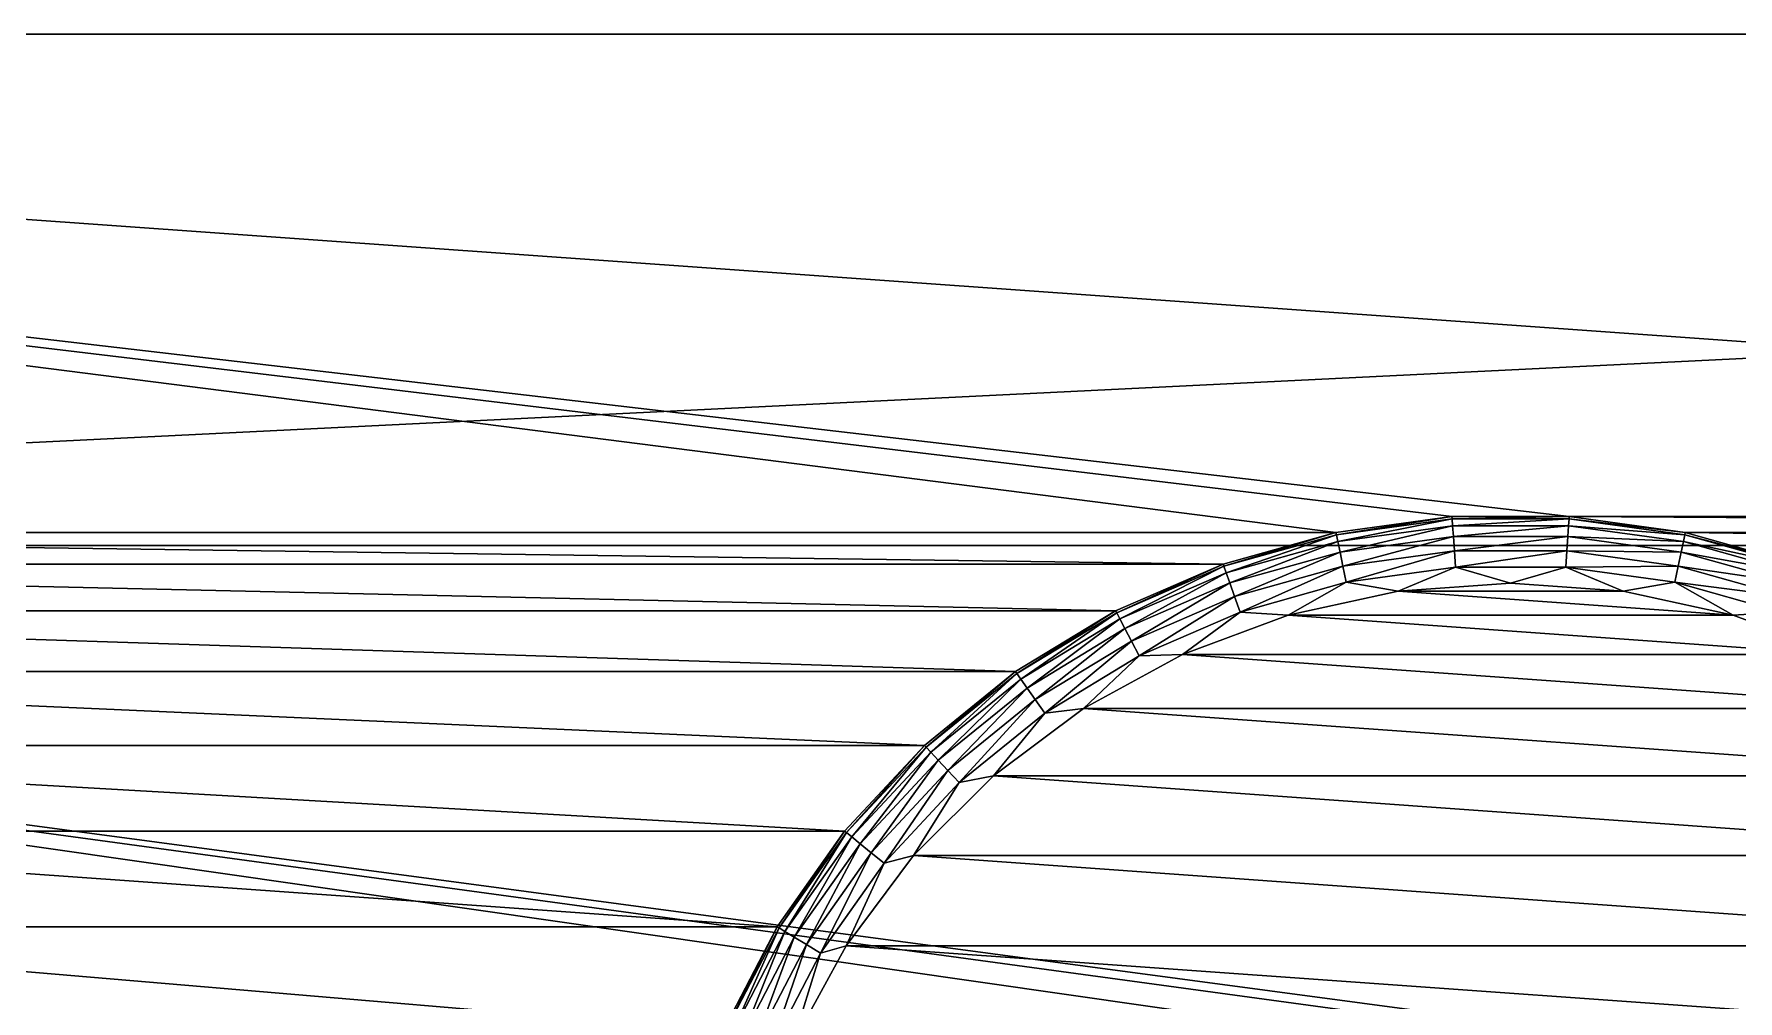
# Model space of a CAD drawing. Extents: x 464 to 15145, y 328 to 7622.
# Drawn here: x 3973 to 6263, y 6322 to 7622 of the extents above; entities that cross this region are included whole.
import ezdxf

# ---------------------------------------------------------------- set-up
doc = ezdxf.new("R2010")
doc.units = 0
doc.layers.get('0').update_dxf_attribs({"linetype": 'CONTINUOUS'})

msp = doc.modelspace()

# ---------------------------------------------------------------- linework, layer by layer
at = {"color": 7}
for points in [[(15145.1, 7622.4), (464.1, 7622.4), (15145.1, 7622.4, -4432), (15145.1, 7622.4)], [(15145.1, 7622.4, -4432), (464.1, 7622.4), (464.1, 7622.4, -4432), (15145.1, 7622.4, -4432)], [(6036.7, 6973.4, -4432), (9572.5, 6973.4, -4432), (464.1, 7622.4, -4432), (6036.7, 6973.4, -4432)], [(464.1, 7622.4, -4432), (9572.5, 6973.4, -4432), (15145.1, 7622.4, -4432), (464.1, 7622.4, -4432)], [(2499.4, 6951.9, -4432), (5723.1, 6951.9, -4432), (464.1, 7622.4, -4432), (2499.4, 6951.9, -4432)], [(464.1, 7622.4, -4432), (5723.1, 6951.9, -4432), (5879.1, 6973.4, -4432), (464.1, 7622.4, -4432)], [(464.1, 7622.4, -4432), (5879.1, 6973.4, -4432), (6036.7, 6973.4, -4432), (464.1, 7622.4, -4432)], [(1152, 6934.5), (464.1, 7622.4), (15145.1, 7622.4), (1152, 6934.5)], [(1152, 6934.5), (15145.1, 7622.4), (14457.2, 6934.5), (1152, 6934.5)], [(5723.1, 6951.9, -5124.5), (5723.7, 6948.9, -5148.4), (5879.1, 6973.4, -5124.5), (5723.1, 6951.9, -5124.5)], [(5723.1, 6951.9, -4432), (5723.1, 6951.9, -5124.5), (5879.1, 6973.4, -4432), (5723.1, 6951.9, -4432)], [(5879.1, 6973.4, -4432), (5723.1, 6951.9, -5124.5), (5879.1, 6973.4, -5124.5), (5879.1, 6973.4, -4432)], [(5879.1, 6973.4, -5124.5), (5723.7, 6948.9, -5148.4), (5879.4, 6970.2, -5148.4), (5879.1, 6973.4, -5124.5)], [(5723.7, 6948.9, -5148.4), (5725.6, 6939.8, -5170.7), (5879.4, 6970.2, -5148.4), (5723.7, 6948.9, -5148.4)], [(5725.6, 6939.8, -5170.7), (5880, 6961, -5170.7), (5879.4, 6970.2, -5148.4), (5725.6, 6939.8, -5170.7)], [(5879.1, 6973.4, -5124.5), (5879.4, 6970.2, -5148.4), (6036.7, 6973.4, -5124.5), (5879.1, 6973.4, -5124.5)], [(5879.1, 6973.4, -4432), (5879.1, 6973.4, -5124.5), (6036.7, 6973.4, -4432), (5879.1, 6973.4, -4432)], [(6036.7, 6973.4, -4432), (5879.1, 6973.4, -5124.5), (6036.7, 6973.4, -5124.5), (6036.7, 6973.4, -4432)], [(6036.7, 6973.4, -5124.5), (5879.4, 6970.2, -5148.4), (6036.5, 6970.2, -5148.4), (6036.7, 6973.4, -5124.5)], [(5879.4, 6970.2, -5148.4), (5880, 6961, -5170.7), (6036.5, 6970.2, -5148.4), (5879.4, 6970.2, -5148.4)], [(5880, 6961, -5170.7), (6035.8, 6961, -5170.7), (6036.5, 6970.2, -5148.4), (5880, 6961, -5170.7)], [(6036.5, 6970.2, -5148.4), (6035.8, 6961, -5170.7), (6192.1, 6948.9, -5148.4), (6036.5, 6970.2, -5148.4)], [(6036.7, 6973.4, -5124.5), (6036.5, 6970.2, -5148.4), (6192.7, 6951.9, -5124.5), (6036.7, 6973.4, -5124.5)], [(6192.7, 6951.9, -5124.5), (6036.5, 6970.2, -5148.4), (6192.1, 6948.9, -5148.4), (6192.7, 6951.9, -5124.5)], [(6036.7, 6973.4, -4432), (6036.7, 6973.4, -5124.5), (6192.7, 6951.9, -4432), (6036.7, 6973.4, -4432)], [(6192.7, 6951.9, -4432), (6036.7, 6973.4, -5124.5), (6192.7, 6951.9, -5124.5), (6192.7, 6951.9, -4432)], [(6192.7, 6951.9, -4432), (9416.4, 6951.9, -4432), (6036.7, 6973.4, -4432), (6192.7, 6951.9, -4432)], [(6036.7, 6973.4, -4432), (9416.4, 6951.9, -4432), (9572.5, 6973.4, -4432), (6036.7, 6973.4, -4432)], [(2651.1, 6909.4, -4432), (5571.4, 6909.4, -4432), (2499.4, 6951.9, -4432), (2651.1, 6909.4, -4432)], [(2499.4, 6951.9, -4432), (5571.4, 6909.4, -4432), (5723.1, 6951.9, -4432), (2499.4, 6951.9, -4432)], [(5571.4, 6909.4, -5124.5), (5572.5, 6906.5, -5148.4), (5723.1, 6951.9, -5124.5), (5571.4, 6909.4, -5124.5)], [(5571.4, 6909.4, -4432), (5571.4, 6909.4, -5124.5), (5723.1, 6951.9, -4432), (5571.4, 6909.4, -4432)], [(5723.1, 6951.9, -4432), (5571.4, 6909.4, -5124.5), (5723.1, 6951.9, -5124.5), (5723.1, 6951.9, -4432)], [(5723.1, 6951.9, -5124.5), (5572.5, 6906.5, -5148.4), (5723.7, 6948.9, -5148.4), (5723.1, 6951.9, -5124.5)], [(5572.5, 6906.5, -5148.4), (5575.5, 6897.8, -5170.7), (5723.7, 6948.9, -5148.4), (5572.5, 6906.5, -5148.4)], [(5575.5, 6897.8, -5170.7), (5725.6, 6939.8, -5170.7), (5723.7, 6948.9, -5148.4), (5575.5, 6897.8, -5170.7)], [(5725.6, 6939.8, -5170.7), (5728.6, 6925.5, -5189.8), (5880, 6961, -5170.7), (5725.6, 6939.8, -5170.7)], [(5728.6, 6925.5, -5189.8), (5881, 6946.4, -5189.8), (5880, 6961, -5170.7), (5728.6, 6925.5, -5189.8)], [(5728.6, 6925.5, -5189.8), (5732.5, 6906.7, -5204.5), (5881, 6946.4, -5189.8), (5728.6, 6925.5, -5189.8)], [(5732.5, 6906.7, -5204.5), (5882.3, 6927.3, -5204.5), (5881, 6946.4, -5189.8), (5732.5, 6906.7, -5204.5)], [(5880, 6961, -5170.7), (5881, 6946.4, -5189.8), (6035.8, 6961, -5170.7), (5880, 6961, -5170.7)], [(5881, 6946.4, -5189.8), (6034.8, 6946.4, -5189.8), (6035.8, 6961, -5170.7), (5881, 6946.4, -5189.8)], [(5881, 6946.4, -5189.8), (5882.3, 6927.3, -5204.5), (6034.8, 6946.4, -5189.8), (5881, 6946.4, -5189.8)], [(5882.3, 6927.3, -5204.5), (6033.5, 6927.3, -5204.5), (6034.8, 6946.4, -5189.8), (5882.3, 6927.3, -5204.5)], [(6034.8, 6946.4, -5189.8), (6033.5, 6927.3, -5204.5), (6187.2, 6925.5, -5189.8), (6034.8, 6946.4, -5189.8)], [(6035.8, 6961, -5170.7), (6034.8, 6946.4, -5189.8), (6190.2, 6939.8, -5170.7), (6035.8, 6961, -5170.7)], [(6034.8, 6946.4, -5189.8), (6187.2, 6925.5, -5189.8), (6190.2, 6939.8, -5170.7), (6034.8, 6946.4, -5189.8)], [(6035.8, 6961, -5170.7), (6190.2, 6939.8, -5170.7), (6192.1, 6948.9, -5148.4), (6035.8, 6961, -5170.7)], [(6192.1, 6948.9, -5148.4), (6190.2, 6939.8, -5170.7), (6343.4, 6906.5, -5148.4), (6192.1, 6948.9, -5148.4)], [(6192.7, 6951.9, -5124.5), (6192.1, 6948.9, -5148.4), (6344.4, 6909.4, -5124.5), (6192.7, 6951.9, -5124.5)], [(6344.4, 6909.4, -5124.5), (6192.1, 6948.9, -5148.4), (6343.4, 6906.5, -5148.4), (6344.4, 6909.4, -5124.5)], [(6192.7, 6951.9, -4432), (6192.7, 6951.9, -5124.5), (6344.4, 6909.4, -4432), (6192.7, 6951.9, -4432)], [(6344.4, 6909.4, -4432), (6192.7, 6951.9, -5124.5), (6344.4, 6909.4, -5124.5), (6344.4, 6909.4, -4432)], [(6344.4, 6909.4, -4432), (9264.7, 6909.4, -4432), (6192.7, 6951.9, -4432), (6344.4, 6909.4, -4432)], [(6192.7, 6951.9, -4432), (9264.7, 6909.4, -4432), (9416.4, 6951.9, -4432), (6192.7, 6951.9, -4432)], [(5813.8, 6265.4, -3744.1), (2408.7, 6265.4, -3744.1), (1152, 6934.5, -3744.1), (5813.8, 6265.4, -3744.1)], [(14457.2, 6934.5, -3744.1), (6006.6, 6285.6, -3744.1), (1152, 6934.5, -3744.1), (14457.2, 6934.5, -3744.1)], [(1152, 6934.5, -3744.1), (6006.6, 6285.6, -3744.1), (5909.2, 6285.6, -3744.1), (1152, 6934.5, -3744.1)], [(1152, 6934.5, -3744.1), (5909.2, 6285.6, -3744.1), (5813.8, 6265.4, -3744.1), (1152, 6934.5, -3744.1)], [(1152, 6934.5), (14457.2, 6934.5), (1152, 6934.5, -3744.1), (1152, 6934.5)], [(1152, 6934.5, -3744.1), (14457.2, 6934.5), (14457.2, 6934.5, -3744.1), (1152, 6934.5, -3744.1)], [(5575.5, 6897.8, -5170.7), (5580.5, 6884, -5189.8), (5725.6, 6939.8, -5170.7), (5575.5, 6897.8, -5170.7)], [(5580.5, 6884, -5189.8), (5728.6, 6925.5, -5189.8), (5725.6, 6939.8, -5170.7), (5580.5, 6884, -5189.8)], [(5580.5, 6884, -5189.8), (5586.9, 6865.9, -5204.5), (5728.6, 6925.5, -5189.8), (5580.5, 6884, -5189.8)], [(5586.9, 6865.9, -5204.5), (5732.5, 6906.7, -5204.5), (5728.6, 6925.5, -5189.8), (5586.9, 6865.9, -5204.5)], [(5732.5, 6906.7, -5204.5), (5737, 6884.9, -5213.7), (5882.3, 6927.3, -5204.5), (5732.5, 6906.7, -5204.5)], [(5737, 6884.9, -5213.7), (5883.8, 6905.1, -5213.7), (5882.3, 6927.3, -5204.5), (5737, 6884.9, -5213.7)], [(5882.3, 6927.3, -5204.5), (5883.8, 6905.1, -5213.7), (6033.5, 6927.3, -5204.5), (5882.3, 6927.3, -5204.5)], [(5883.8, 6905.1, -5213.7), (6032, 6905.1, -5213.7), (6033.5, 6927.3, -5204.5), (5883.8, 6905.1, -5213.7)], [(9602.5, 6285.6, -3744.1), (6006.6, 6285.6, -3744.1), (14457.2, 6934.5, -3744.1), (9602.5, 6285.6, -3744.1)], [(6033.5, 6927.3, -5204.5), (6032, 6905.1, -5213.7), (6183.3, 6906.7, -5204.5), (6033.5, 6927.3, -5204.5)], [(6033.5, 6927.3, -5204.5), (6183.3, 6906.7, -5204.5), (6187.2, 6925.5, -5189.8), (6033.5, 6927.3, -5204.5)], [(6187.2, 6925.5, -5189.8), (6183.3, 6906.7, -5204.5), (6335.4, 6884, -5189.8), (6187.2, 6925.5, -5189.8)], [(6190.2, 6939.8, -5170.7), (6187.2, 6925.5, -5189.8), (6340.3, 6897.8, -5170.7), (6190.2, 6939.8, -5170.7)], [(6187.2, 6925.5, -5189.8), (6335.4, 6884, -5189.8), (6340.3, 6897.8, -5170.7), (6187.2, 6925.5, -5189.8)], [(6190.2, 6939.8, -5170.7), (6340.3, 6897.8, -5170.7), (6343.4, 6906.5, -5148.4), (6190.2, 6939.8, -5170.7)], [(2795.6, 6846.7, -4432), (5426.9, 6846.7, -4432), (2651.1, 6909.4, -4432), (2795.6, 6846.7, -4432)], [(2651.1, 6909.4, -4432), (5426.9, 6846.7, -4432), (5571.4, 6909.4, -4432), (2651.1, 6909.4, -4432)], [(5426.9, 6846.7, -5124.5), (5428.4, 6843.9, -5148.4), (5571.4, 6909.4, -5124.5), (5426.9, 6846.7, -5124.5)], [(5426.9, 6846.7, -4432), (5426.9, 6846.7, -5124.5), (5571.4, 6909.4, -4432), (5426.9, 6846.7, -4432)], [(5571.4, 6909.4, -4432), (5426.9, 6846.7, -5124.5), (5571.4, 6909.4, -5124.5), (5571.4, 6909.4, -4432)], [(5571.4, 6909.4, -5124.5), (5428.4, 6843.9, -5148.4), (5572.5, 6906.5, -5148.4), (5571.4, 6909.4, -5124.5)], [(5428.4, 6843.9, -5148.4), (5432.6, 6835.7, -5170.7), (5572.5, 6906.5, -5148.4), (5428.4, 6843.9, -5148.4)], [(5432.6, 6835.7, -5170.7), (5575.5, 6897.8, -5170.7), (5572.5, 6906.5, -5148.4), (5432.6, 6835.7, -5170.7)], [(5432.6, 6835.7, -5170.7), (5439.4, 6822.7, -5189.8), (5575.5, 6897.8, -5170.7), (5432.6, 6835.7, -5170.7)], [(5439.4, 6822.7, -5189.8), (5580.5, 6884, -5189.8), (5575.5, 6897.8, -5170.7), (5439.4, 6822.7, -5189.8)], [(5586.9, 6865.9, -5204.5), (5594.3, 6844.9, -5213.7), (5732.5, 6906.7, -5204.5), (5586.9, 6865.9, -5204.5)], [(5594.3, 6844.9, -5213.7), (5737, 6884.9, -5213.7), (5732.5, 6906.7, -5204.5), (5594.3, 6844.9, -5213.7)], [(5737, 6884.9, -5213.7), (5806.8, 6872.9, -5216.8), (5883.8, 6905.1, -5213.7), (5737, 6884.9, -5213.7)], [(5806.8, 6872.9, -5216.8), (5957.9, 6883.7, -5216.8), (5883.8, 6905.1, -5213.7), (5806.8, 6872.9, -5216.8)], [(5883.8, 6905.1, -5213.7), (5957.9, 6883.7, -5216.8), (6032, 6905.1, -5213.7), (5883.8, 6905.1, -5213.7)], [(5957.9, 6883.7, -5216.8), (6109, 6872.9, -5216.8), (6032, 6905.1, -5213.7), (5957.9, 6883.7, -5216.8)], [(6032, 6905.1, -5213.7), (6178.8, 6884.9, -5213.7), (6183.3, 6906.7, -5204.5), (6032, 6905.1, -5213.7)], [(6032, 6905.1, -5213.7), (6109, 6872.9, -5216.8), (6178.8, 6884.9, -5213.7), (6032, 6905.1, -5213.7)], [(6183.3, 6906.7, -5204.5), (6178.8, 6884.9, -5213.7), (6329, 6865.9, -5204.5), (6183.3, 6906.7, -5204.5)], [(6183.3, 6906.7, -5204.5), (6329, 6865.9, -5204.5), (6335.4, 6884, -5189.8), (6183.3, 6906.7, -5204.5)], [(5439.4, 6822.7, -5189.8), (5448.2, 6805.7, -5204.5), (5580.5, 6884, -5189.8), (5439.4, 6822.7, -5189.8)], [(5448.2, 6805.7, -5204.5), (5586.9, 6865.9, -5204.5), (5580.5, 6884, -5189.8), (5448.2, 6805.7, -5204.5)], [(5594.3, 6844.9, -5213.7), (5658.8, 6840.7, -5216.8), (5737, 6884.9, -5213.7), (5594.3, 6844.9, -5213.7)], [(5658.8, 6840.7, -5216.8), (5806.8, 6872.9, -5216.8), (5737, 6884.9, -5213.7), (5658.8, 6840.7, -5216.8)], [(5658.8, 6840.7, -5216.8), (6257.1, 6840.7, -5216.8), (5806.8, 6872.9, -5216.8), (5658.8, 6840.7, -5216.8)], [(5806.8, 6872.9, -5216.8), (6109, 6872.9, -5216.8), (5957.9, 6883.7, -5216.8), (5806.8, 6872.9, -5216.8)], [(5806.8, 6872.9, -5216.8), (6257.1, 6840.7, -5216.8), (6109, 6872.9, -5216.8), (5806.8, 6872.9, -5216.8)], [(6109, 6872.9, -5216.8), (6257.1, 6840.7, -5216.8), (6178.8, 6884.9, -5213.7), (6109, 6872.9, -5216.8)], [(6178.8, 6884.9, -5213.7), (6257.1, 6840.7, -5216.8), (6321.5, 6844.9, -5213.7), (6178.8, 6884.9, -5213.7)], [(6178.8, 6884.9, -5213.7), (6321.5, 6844.9, -5213.7), (6329, 6865.9, -5204.5), (6178.8, 6884.9, -5213.7)], [(5448.2, 6805.7, -5204.5), (5458.4, 6785.9, -5213.7), (5586.9, 6865.9, -5204.5), (5448.2, 6805.7, -5204.5)], [(5458.4, 6785.9, -5213.7), (5594.3, 6844.9, -5213.7), (5586.9, 6865.9, -5204.5), (5458.4, 6785.9, -5213.7)], [(2930.2, 6764.8, -4432), (5292.3, 6764.8, -4432), (2795.6, 6846.7, -4432), (2930.2, 6764.8, -4432)], [(2795.6, 6846.7, -4432), (5292.3, 6764.8, -4432), (5426.9, 6846.7, -4432), (2795.6, 6846.7, -4432)], [(5292.3, 6764.8, -5124.5), (5294.1, 6762.3, -5148.4), (5426.9, 6846.7, -5124.5), (5292.3, 6764.8, -5124.5)], [(5292.3, 6764.8, -4432), (5292.3, 6764.8, -5124.5), (5426.9, 6846.7, -4432), (5292.3, 6764.8, -4432)], [(5426.9, 6846.7, -4432), (5292.3, 6764.8, -5124.5), (5426.9, 6846.7, -5124.5), (5426.9, 6846.7, -4432)], [(5426.9, 6846.7, -5124.5), (5294.1, 6762.3, -5148.4), (5428.4, 6843.9, -5148.4), (5426.9, 6846.7, -5124.5)], [(5294.1, 6762.3, -5148.4), (5299.5, 6754.7, -5170.7), (5428.4, 6843.9, -5148.4), (5294.1, 6762.3, -5148.4)], [(5299.5, 6754.7, -5170.7), (5432.6, 6835.7, -5170.7), (5428.4, 6843.9, -5148.4), (5299.5, 6754.7, -5170.7)], [(5299.5, 6754.7, -5170.7), (5307.9, 6742.7, -5189.8), (5432.6, 6835.7, -5170.7), (5299.5, 6754.7, -5170.7)], [(5307.9, 6742.7, -5189.8), (5439.4, 6822.7, -5189.8), (5432.6, 6835.7, -5170.7), (5307.9, 6742.7, -5189.8)], [(5458.4, 6785.9, -5213.7), (5516.8, 6787.8, -5216.8), (5594.3, 6844.9, -5213.7), (5458.4, 6785.9, -5213.7)], [(5516.8, 6787.8, -5216.8), (5658.8, 6840.7, -5216.8), (5594.3, 6844.9, -5213.7), (5516.8, 6787.8, -5216.8)], [(5516.8, 6787.8, -5216.8), (6399, 6787.8, -5216.8), (5658.8, 6840.7, -5216.8), (5516.8, 6787.8, -5216.8)], [(5658.8, 6840.7, -5216.8), (6399, 6787.8, -5216.8), (6257.1, 6840.7, -5216.8), (5658.8, 6840.7, -5216.8)], [(6257.1, 6840.7, -5216.8), (6399, 6787.8, -5216.8), (6321.5, 6844.9, -5213.7), (6257.1, 6840.7, -5216.8)], [(5307.9, 6742.7, -5189.8), (5318.9, 6727.1, -5204.5), (5439.4, 6822.7, -5189.8), (5307.9, 6742.7, -5189.8)], [(5318.9, 6727.1, -5204.5), (5448.2, 6805.7, -5204.5), (5439.4, 6822.7, -5189.8), (5318.9, 6727.1, -5204.5)], [(5318.9, 6727.1, -5204.5), (5331.8, 6708.9, -5213.7), (5448.2, 6805.7, -5204.5), (5318.9, 6727.1, -5204.5)], [(5331.8, 6708.9, -5213.7), (5458.4, 6785.9, -5213.7), (5448.2, 6805.7, -5204.5), (5331.8, 6708.9, -5213.7)], [(5331.8, 6708.9, -5213.7), (5383.8, 6715.2, -5216.8), (5458.4, 6785.9, -5213.7), (5331.8, 6708.9, -5213.7)], [(5383.8, 6715.2, -5216.8), (5516.8, 6787.8, -5216.8), (5458.4, 6785.9, -5213.7), (5383.8, 6715.2, -5216.8)], [(5383.8, 6715.2, -5216.8), (6532, 6715.2, -5216.8), (5516.8, 6787.8, -5216.8), (5383.8, 6715.2, -5216.8)], [(5516.8, 6787.8, -5216.8), (6532, 6715.2, -5216.8), (6399, 6787.8, -5216.8), (5516.8, 6787.8, -5216.8)], [(3052.4, 6665.4, -4432), (5170.1, 6665.4, -4432), (2930.2, 6764.8, -4432), (3052.4, 6665.4, -4432)], [(2930.2, 6764.8, -4432), (5170.1, 6665.4, -4432), (5292.3, 6764.8, -4432), (2930.2, 6764.8, -4432)], [(5170.1, 6665.4, -5124.5), (5172.3, 6663.1, -5148.4), (5292.3, 6764.8, -5124.5), (5170.1, 6665.4, -5124.5)], [(5170.1, 6665.4, -4432), (5170.1, 6665.4, -5124.5), (5292.3, 6764.8, -4432), (5170.1, 6665.4, -4432)], [(5292.3, 6764.8, -4432), (5170.1, 6665.4, -5124.5), (5292.3, 6764.8, -5124.5), (5292.3, 6764.8, -4432)], [(5292.3, 6764.8, -5124.5), (5172.3, 6663.1, -5148.4), (5294.1, 6762.3, -5148.4), (5292.3, 6764.8, -5124.5)], [(5172.3, 6663.1, -5148.4), (5178.6, 6656.4, -5170.7), (5294.1, 6762.3, -5148.4), (5172.3, 6663.1, -5148.4)], [(5178.6, 6656.4, -5170.7), (5299.5, 6754.7, -5170.7), (5294.1, 6762.3, -5148.4), (5178.6, 6656.4, -5170.7)], [(5178.6, 6656.4, -5170.7), (5188.6, 6645.6, -5189.8), (5299.5, 6754.7, -5170.7), (5178.6, 6656.4, -5170.7)], [(5188.6, 6645.6, -5189.8), (5307.9, 6742.7, -5189.8), (5299.5, 6754.7, -5170.7), (5188.6, 6645.6, -5189.8)], [(5188.6, 6645.6, -5189.8), (5201.6, 6631.7, -5204.5), (5307.9, 6742.7, -5189.8), (5188.6, 6645.6, -5189.8)], [(5201.6, 6631.7, -5204.5), (5318.9, 6727.1, -5204.5), (5307.9, 6742.7, -5189.8), (5201.6, 6631.7, -5204.5)], [(5201.6, 6631.7, -5204.5), (5216.8, 6615.4, -5213.7), (5318.9, 6727.1, -5204.5), (5201.6, 6631.7, -5204.5)], [(5216.8, 6615.4, -5213.7), (5331.8, 6708.9, -5213.7), (5318.9, 6727.1, -5204.5), (5216.8, 6615.4, -5213.7)], [(5262.6, 6624.4, -5216.8), (5383.8, 6715.2, -5216.8), (5331.8, 6708.9, -5213.7), (5262.6, 6624.4, -5216.8)], [(5262.6, 6624.4, -5216.8), (6653.3, 6624.4, -5216.8), (5383.8, 6715.2, -5216.8), (5262.6, 6624.4, -5216.8)], [(5383.8, 6715.2, -5216.8), (6653.3, 6624.4, -5216.8), (6532, 6715.2, -5216.8), (5383.8, 6715.2, -5216.8)], [(5216.8, 6615.4, -5213.7), (5262.6, 6624.4, -5216.8), (5331.8, 6708.9, -5213.7), (5216.8, 6615.4, -5213.7)], [(3159.9, 6550.3, -4432), (5062.6, 6550.3, -4432), (3052.4, 6665.4, -4432), (3159.9, 6550.3, -4432)], [(3052.4, 6665.4, -4432), (5062.6, 6550.3, -4432), (5170.1, 6665.4, -4432), (3052.4, 6665.4, -4432)], [(5062.6, 6550.3, -5124.5), (5065, 6548.3, -5148.4), (5170.1, 6665.4, -5124.5), (5062.6, 6550.3, -5124.5)], [(5062.6, 6550.3, -4432), (5062.6, 6550.3, -5124.5), (5170.1, 6665.4, -4432), (5062.6, 6550.3, -4432)], [(5170.1, 6665.4, -4432), (5062.6, 6550.3, -5124.5), (5170.1, 6665.4, -5124.5), (5170.1, 6665.4, -4432)], [(5170.1, 6665.4, -5124.5), (5065, 6548.3, -5148.4), (5172.3, 6663.1, -5148.4), (5170.1, 6665.4, -5124.5)], [(5065, 6548.3, -5148.4), (5072.2, 6542.5, -5170.7), (5172.3, 6663.1, -5148.4), (5065, 6548.3, -5148.4)], [(5072.2, 6542.5, -5170.7), (5178.6, 6656.4, -5170.7), (5172.3, 6663.1, -5148.4), (5072.2, 6542.5, -5170.7)], [(5072.2, 6542.5, -5170.7), (5083.6, 6533.2, -5189.8), (5178.6, 6656.4, -5170.7), (5072.2, 6542.5, -5170.7)], [(5083.6, 6533.2, -5189.8), (5188.6, 6645.6, -5189.8), (5178.6, 6656.4, -5170.7), (5083.6, 6533.2, -5189.8)], [(5083.6, 6533.2, -5189.8), (5098.4, 6521.2, -5204.5), (5188.6, 6645.6, -5189.8), (5083.6, 6533.2, -5189.8)], [(5098.4, 6521.2, -5204.5), (5201.6, 6631.7, -5204.5), (5188.6, 6645.6, -5189.8), (5098.4, 6521.2, -5204.5)], [(5098.4, 6521.2, -5204.5), (5115.7, 6507.1, -5213.7), (5201.6, 6631.7, -5204.5), (5098.4, 6521.2, -5204.5)], [(5115.7, 6507.1, -5213.7), (5216.8, 6615.4, -5213.7), (5201.6, 6631.7, -5204.5), (5115.7, 6507.1, -5213.7)], [(5155.4, 6517.3, -5216.8), (5262.6, 6624.4, -5216.8), (5216.8, 6615.4, -5213.7), (5155.4, 6517.3, -5216.8)], [(5155.4, 6517.3, -5216.8), (6760.4, 6517.3, -5216.8), (5262.6, 6624.4, -5216.8), (5155.4, 6517.3, -5216.8)], [(5262.6, 6624.4, -5216.8), (6760.4, 6517.3, -5216.8), (6653.3, 6624.4, -5216.8), (5262.6, 6624.4, -5216.8)], [(5115.7, 6507.1, -5213.7), (5155.4, 6517.3, -5216.8), (5216.8, 6615.4, -5213.7), (5115.7, 6507.1, -5213.7)], [(3250.7, 6421.6, -4432), (4971.8, 6421.6, -4432), (3159.9, 6550.3, -4432), (3250.7, 6421.6, -4432)], [(3159.9, 6550.3, -4432), (4971.8, 6421.6, -4432), (5062.6, 6550.3, -4432), (3159.9, 6550.3, -4432)], [(4971.8, 6421.6, -5124.5), (4974.5, 6420, -5148.4), (5062.6, 6550.3, -5124.5), (4971.8, 6421.6, -5124.5)], [(4971.8, 6421.6, -4432), (4971.8, 6421.6, -5124.5), (5062.6, 6550.3, -4432), (4971.8, 6421.6, -4432)], [(5062.6, 6550.3, -4432), (4971.8, 6421.6, -5124.5), (5062.6, 6550.3, -5124.5), (5062.6, 6550.3, -4432)], [(5062.6, 6550.3, -5124.5), (4974.5, 6420, -5148.4), (5065, 6548.3, -5148.4), (5062.6, 6550.3, -5124.5)], [(4974.5, 6420, -5148.4), (4982.3, 6415.2, -5170.7), (5065, 6548.3, -5148.4), (4974.5, 6420, -5148.4)], [(4982.3, 6415.2, -5170.7), (5072.2, 6542.5, -5170.7), (5065, 6548.3, -5148.4), (4982.3, 6415.2, -5170.7)], [(4982.3, 6415.2, -5170.7), (4994.9, 6407.5, -5189.8), (5072.2, 6542.5, -5170.7), (4982.3, 6415.2, -5170.7)], [(4994.9, 6407.5, -5189.8), (5083.6, 6533.2, -5189.8), (5072.2, 6542.5, -5170.7), (4994.9, 6407.5, -5189.8)], [(4994.9, 6407.5, -5189.8), (5011.2, 6397.6, -5204.5), (5083.6, 6533.2, -5189.8), (4994.9, 6407.5, -5189.8)], [(5011.2, 6397.6, -5204.5), (5098.4, 6521.2, -5204.5), (5083.6, 6533.2, -5189.8), (5011.2, 6397.6, -5204.5)], [(5011.2, 6397.6, -5204.5), (5030.2, 6386, -5213.7), (5098.4, 6521.2, -5204.5), (5011.2, 6397.6, -5204.5)], [(5030.2, 6386, -5213.7), (5115.7, 6507.1, -5213.7), (5098.4, 6521.2, -5204.5), (5030.2, 6386, -5213.7)], [(5030.2, 6386, -5213.7), (5064.6, 6396, -5216.8), (5115.7, 6507.1, -5213.7), (5030.2, 6386, -5213.7)], [(5064.6, 6396, -5216.8), (5155.4, 6517.3, -5216.8), (5115.7, 6507.1, -5213.7), (5064.6, 6396, -5216.8)], [(5064.6, 6396, -5216.8), (6851.2, 6396, -5216.8), (5155.4, 6517.3, -5216.8), (5064.6, 6396, -5216.8)], [(5155.4, 6517.3, -5216.8), (6851.2, 6396, -5216.8), (6760.4, 6517.3, -5216.8), (5155.4, 6517.3, -5216.8)], [(3323.2, 6281.7, -4432), (4899.3, 6281.7, -4432), (3250.7, 6421.6, -4432), (3323.2, 6281.7, -4432)], [(3250.7, 6421.6, -4432), (4899.3, 6281.7, -4432), (4971.8, 6421.6, -4432), (3250.7, 6421.6, -4432)], [(4899.3, 6281.7, -5124.5), (4902.2, 6280.5, -5148.4), (4971.8, 6421.6, -5124.5), (4899.3, 6281.7, -5124.5)], [(4899.3, 6281.7, -4432), (4899.3, 6281.7, -5124.5), (4971.8, 6421.6, -4432), (4899.3, 6281.7, -4432)], [(4971.8, 6421.6, -4432), (4899.3, 6281.7, -5124.5), (4971.8, 6421.6, -5124.5), (4971.8, 6421.6, -4432)], [(4971.8, 6421.6, -5124.5), (4902.2, 6280.5, -5148.4), (4974.5, 6420, -5148.4), (4971.8, 6421.6, -5124.5)], [(4902.2, 6280.5, -5148.4), (4910.6, 6276.8, -5170.7), (4974.5, 6420, -5148.4), (4902.2, 6280.5, -5148.4)], [(4910.6, 6276.8, -5170.7), (4982.3, 6415.2, -5170.7), (4974.5, 6420, -5148.4), (4910.6, 6276.8, -5170.7)], [(4910.6, 6276.8, -5170.7), (4924.1, 6271, -5189.8), (4982.3, 6415.2, -5170.7), (4910.6, 6276.8, -5170.7)], [(4924.1, 6271, -5189.8), (4994.9, 6407.5, -5189.8), (4982.3, 6415.2, -5170.7), (4924.1, 6271, -5189.8)], [(4924.1, 6271, -5189.8), (4941.6, 6263.3, -5204.5), (4994.9, 6407.5, -5189.8), (4924.1, 6271, -5189.8)], [(4941.6, 6263.3, -5204.5), (5011.2, 6397.6, -5204.5), (4994.9, 6407.5, -5189.8), (4941.6, 6263.3, -5204.5)], [(4941.6, 6263.3, -5204.5), (4962.1, 6254.5, -5213.7), (5011.2, 6397.6, -5204.5), (4941.6, 6263.3, -5204.5)], [(4962.1, 6254.5, -5213.7), (5030.2, 6386, -5213.7), (5011.2, 6397.6, -5204.5), (4962.1, 6254.5, -5213.7)], [(4992, 6263, -5216.8), (5064.6, 6396, -5216.8), (5030.2, 6386, -5213.7), (4992, 6263, -5216.8)], [(4992, 6263, -5216.8), (6923.8, 6263, -5216.8), (5064.6, 6396, -5216.8), (4992, 6263, -5216.8)], [(5064.6, 6396, -5216.8), (6923.8, 6263, -5216.8), (6851.2, 6396, -5216.8), (5064.6, 6396, -5216.8)], [(4962.1, 6254.5, -5213.7), (4992, 6263, -5216.8), (5030.2, 6386, -5213.7), (4962.1, 6254.5, -5213.7)]]:
    msp.add_3dface(points, dxfattribs=at)

doc.saveas('drawing.dxf')
